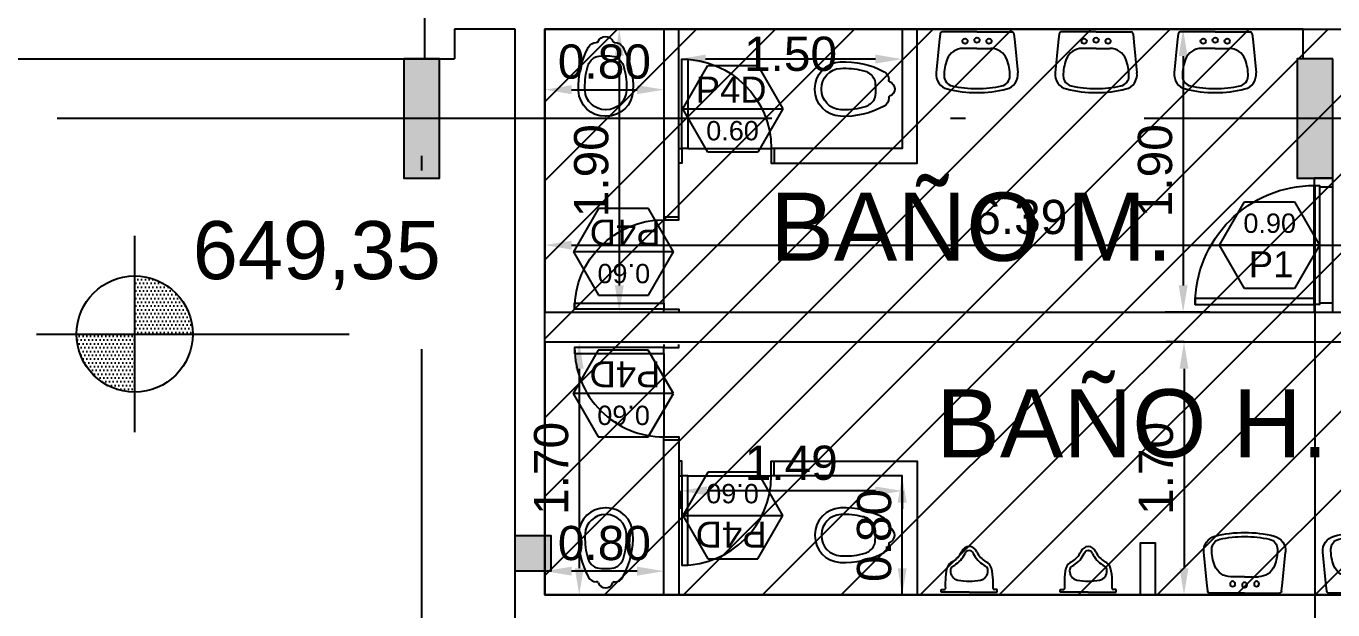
# Model space of a CAD drawing. Header units: metres. Extents: x 0 to 8715937, y -236336 to 216.
# Drawn here: x 161.99 to 170.77, y 103.03 to 106.95 of the extents above; entities that cross this region are included whole.
import ezdxf
from ezdxf.enums import TextEntityAlignment as Align

# ---------------------------------------------------------------- set-up
doc = ezdxf.new("R2010")
doc.units = ezdxf.units.M
doc.header["$MEASUREMENT"] = 0
doc.header["$PDMODE"] = 3
doc.linetypes.add('ACAD_ISO10W100', pattern=[18, 12, -3, 0, -3])
for name, color, linetype in [('0-BLOCK-ARQUITECTURA', 7, 'Continuous'), ('0-BLOCK-EQUIPAMIENTO', 7, 'Continuous'), ('0-BLOCK-ESTRUCTURA', 7, 'Continuous'), ('AUX', 251, 'Continuous'), ('CARP', 3, 'Continuous'), ('CARPINTERIA', 3, 'Continuous'), ('CARPINTERIA II', 7, 'Continuous'), ('CARPINTERIA III', 252, 'Continuous'), ('COLUMNAS', 210, 'Continuous'), ('COLUMNAS HATCH', 251, 'Continuous'), ('COTAS INTERIORES', 2, 'Continuous'), ('DURLOCK', 3, 'Continuous'), ('EJES', 251, 'ACAD_ISO10W100'), ('MURO', 4, 'Continuous'), ('SANIT', 57, 'Continuous'), ('TEXTO', 7, 'Continuous'), ('TXT CARP', 3, 'Continuous')]:
    doc.layers.add(name, color=color, linetype=linetype)
doc.styles.add('AR', font='arial.ttf')
doc.styles.add('ARIAL', font='arial.ttf')
doc.dimstyles.new('CotaLoc0', dxfattribs={"dimtxt": 0.23, "dimasz": 0.18, "dimexe": 0.12, "dimexo": 0.37, "dimgap": 0.07, "dimtad": 1, "dimzin": 0, "dimdsep": 46, "dimtxsty": 'AR', "dimcen": 0.9, "dimclrd": 251, "dimclre": 251, "dimadec": 0, "dimazin": 0, "dimtfac": 1, "dimtofl": 0, "dimtmove": 1, "dimatfit": 3, "dimfxl": 0.18, "dimtolj": 1, "dimtzin": 0, "dimarcsym": 1})

# ---------------------------------------------------------------- blocks, each defined once
blk = doc.blocks.new('NivP')
at = {"layer": 'AUX', "ltscale": 0.21}
h = blk.add_hatch(dxfattribs=at)
h.set_pattern_fill('DOTS', color=256, scale=0.016, style=0)
h.set_pattern_definition([(0, (-0.39, -0.39), (0.0127, 0.0254), [0, -0.0254])])
h.paths.add_polyline_path([(0, 0.39), (0, 0), (0.39, 0, 0.414214)])
h.paths.add_polyline_path([(-0.39, 0, 0.414214), (0, -0.39), (0, 0)])
at = {"layer": 'TEXTO', "ltscale": 0.21}
for points in [[(0, -0.66), (0, 0.66)], [(-0.66, 0), (1.44, 0)]]:
    blk.add_lwpolyline(points, dxfattribs=at)
blk.add_circle((0, 0), 0.39, dxfattribs=at)
blk = doc.blocks.new('Puerta Interior_88', base_point=(4856027.3, 87356.9))
at = {"layer": 'CARPINTERIA', "linetype": 'Continuous', "ltscale": 0.001}
for points in [[(4855637.3, 87231.9), (4855577.3, 87231.9), (4855577.3, 87356.9), (4855627.3, 87356.9), (4855627.3, 87321.9), (4855637.3, 87321.9), (4855637.3, 87231.9)], [(4856417.3, 87321.9), (4856427.3, 87321.9), (4856427.3, 87356.9), (4856477.3, 87356.9), (4856477.3, 87231.9), (4856417.3, 87231.9), (4856417.3, 87321.9), (4856427.3, 87321.9)]]:
    blk.add_lwpolyline(points, dxfattribs=at)
at = {"layer": 'CARPINTERIA II', "color": 7, "linetype": 'Continuous'}
blk.add_lwpolyline([(4856387.3, 88156.9), (4856427.3, 88156.9), (4856427.3, 87356.9), (4856387.3, 87356.9)], close=True, dxfattribs=at)
at = {"layer": 'CARPINTERIA III', "linetype": 'Continuous'}
blk.add_lwpolyline([(4856427.3, 88156.9, 0.414214), (4855627.3, 87356.9)], format="xyb", dxfattribs=at)
for points in [[(4856427.3, 87356.9), (4855627.3, 87356.9)], [(4855627.3, 87321.9), (4856427.3, 87321.9)], [(4856427.3, 87231.9), (4855627.3, 87231.9)]]:
    blk.add_lwpolyline(points, dxfattribs=at)
blk = doc.blocks.new('DESCARP')
at = {"layer": 'TXT CARP', "lineweight": -3, "ltscale": 0.5}
for p, q in [((0.168, 0.291), (0, 0)), ((0.504, 0.291), (0.168, 0.291)), ((0.672, 0), (0.504, 0.291)), ((0, 0), (0.168, -0.291)), ((0, 0), (0.672, 0)), ((0.504, -0.291), (0.672, 0)), ((0.168, -0.291), (0.504, -0.291))]:
    blk.add_line(p, q, dxfattribs=at)
blk = doc.blocks.new('CARPINTERIA')
at = {"layer": 'TXT CARP', "color": 3, "rotation": 180.0682455120744}
blk.add_blockref('DESCARP', (0.336, 0.0004), dxfattribs=at)
at = {"layer": 'TXT CARP', "style": 'AR'}
blk.add_attdef('DESIGNACION', text='', height=0.175, rotation=0.06833, dxfattribs=at).set_placement((0.0109, 0.1288), align=Align.MIDDLE)
at = {"layer": 'TXT CARP', "ltscale": 0.1, "style": 'AR'}
blk.add_attdef('ANCHO', text='', height=0.13, dxfattribs=at).set_placement((0.002, -0.1466), align=Align.MIDDLE)
blk = doc.blocks.new('P60')
at = {"layer": 'AUX'}
blk.add_line((0.1, 0.06), (0.1, 0.62), dxfattribs=at)
blk.add_arc((0.1, 0.02), 0.6, 360, 90, dxfattribs=at)
at = {"layer": 'CARPINTERIA', "color": 6}
for points in [[(0.1, 0.64), (0.1, 0.62), (0, 0.62), (0, 0.64)], [(0.1, 0), (0.1, 0.02), (0, 0.02), (0, 0)]]:
    blk.add_lwpolyline(points, dxfattribs=at)
at = {"layer": 'CARPINTERIA', "color": 7}
blk.add_lwpolyline([(0.1, 0.06), (0.1, 0.02), (0.7, 0.02), (0.7, 0.06)], close=True, dxfattribs=at)
blk = doc.blocks.new('INH')
at = {"layer": 'SANIT'}
for p, q in [((-0.0573, 0.04), (-0.0626, 0.04)), ((0.0573, 0.04), (0.0626, 0.04))]:
    blk.add_line(p, q, dxfattribs=at)
for centre, radius, start, end in [((-0.0031, 0.3564), 0.18, 90, 177.15126), ((0, 0.507), 0.0295, 84.01926, 95.98074), ((0.0031, 0.3564), 0.18, 2.84874, 90), ((-0.0031, 0.3564), 0.136, 90, 177.15126), ((0, 0.4618), 0.0307, 84.25246, 95.74754), ((0.0031, 0.3564), 0.136, 2.84874, 90), ((0.3711, 0.3378), 0.5547, 177.15126, 208.73055), ((0.3711, 0.3378), 0.5107, 177.15126, 193.67989), ((-0.3711, 0.3378), 0.5547, 331.26945, 2.84874), ((-0.3711, 0.3378), 0.5107, 346.32011, 2.84874), ((-0.0089, 0.2385), 0.1182, 190.48848, 227.14079), ((0.0089, 0.2385), 0.1182, 312.85921, 349.51152), ((-0.0365, 0.211), 0.0792, 228.29, 255.2679), ((-0.0057, 0.3785), 0.2493, 258.19241, 271.30225), ((0.0057, 0.3785), 0.2493, 268.69775, 281.80759), ((0.0365, 0.211), 0.0792, 284.7321, 311.71), ((-0.0626, 0.1), 0.06, 208.73055, 270), ((-0.0573, 0.032), 0.008, 20.81899, 90), ((0.0007, 0.0541), 0.0541, 200.81899, 269.22485), ((-0.0007, 0.0541), 0.0541, 270.77515, 339.18101), ((0.0573, 0.032), 0.008, 90, 159.18101), ((0.0626, 0.1), 0.06, 270, 331.26945)]:
    blk.add_arc(centre, radius, start, end, dxfattribs=at)
blk = doc.blocks.new('PLAV')
at = {"layer": 'SANIT'}
for p, q in [((-0.2545, 0.0691), (-0.2746, 0.2751)), ((0.2545, 0.0691), (0.2746, 0.2751)), ((0, 0.1104), (-0.093, 0.1104)), ((0, 0.1104), (0.093, 0.1104)), ((-0.248, 0.0122), (-0.2545, 0.0691)), ((0, 0), (-0.2343, 0)), ((0, 0), (0.2343, 0)), ((0.248, 0.0122), (0.2545, 0.0691))]:
    blk.add_line(p, q, dxfattribs=at)
for centre in [(-0.0805, 0.0621), (0, 0.0552), (0.0805, 0.0621)]:
    blk.add_circle(centre, 0.0173, dxfattribs=at)
for centre, radius, start, end in [((-0.1739, 0.2849), 0.1012, 104.71776, 185.55665), ((-0.1518, 0.295), 0.069, 102.61121, 179.60137), ((-0.0096, -0.3405), 0.7478, 89.26475, 104.71776), ((-0.0096, -0.3405), 0.7202, 89.26475, 102.61121), ((0.0096, -0.3405), 0.7478, 75.28224, 90.73525), ((0.0096, -0.3405), 0.7202, 77.38879, 90.73525), ((0.1518, 0.295), 0.069, 0.39863, 77.38879), ((0.1739, 0.2849), 0.1012, 354.44335, 75.28224), ((0.0808, 0.2933), 0.3016, 179.60137, 201.35739), ((-0.0808, 0.2933), 0.3016, 338.64261, 0.39863), ((-0.093, 0.2254), 0.115, 201.35739, 270), ((0.093, 0.2254), 0.115, 270, 338.64261), ((-0.2343, 0.0138), 0.0138, 186.57522, 270), ((0.2343, 0.0138), 0.0138, 270, 353.42478)]:
    blk.add_arc(centre, radius, start, end, dxfattribs=at)
blk = doc.blocks.new('MNG')
at = {"layer": 'SANIT'}
for p, q in [((-0.188, 0), (-0.188, 0.016)), ((-0.188, 0.016), (-0.168, 0.016)), ((0, 0), (-0.188, 0)), ((0, 0), (0.188, 0)), ((0.188, 0.016), (0.168, 0.016)), ((0.188, 0), (0.188, 0.016))]:
    blk.add_line(p, q, dxfattribs=at)
for centre, radius, start, end in [((-0.2023, 0.3459), 0.1696, 302.42194, 333.4809), ((-0.0015, 0.2522), 0.0524, 88.41211, 159.86472), ((-0.0015, 0.2522), 0.0264, 88.41211, 159.86472), ((0, 0.2987), 0.0202, 267.95603, 272.04397), ((0.0015, 0.2522), 0.0524, 20.13528, 91.58789), ((0.0015, 0.2522), 0.0264, 20.13528, 91.58789), ((0.2023, 0.3459), 0.1696, 206.5191, 237.57806), ((-0.0874, 0.1426), 0.0648, 111.75619, 164.40839), ((-0.0874, 0.1426), 0.0388, 118.9977, 164.40839), ((-0.141, 0.2581), 0.0887, 293.07935, 299.37429), ((-0.2023, 0.3459), 0.1956, 302.42194, 333.4809), ((-0.0154, 0.255), 0.0124, 149.99519, 163.35044), ((0.0154, 0.255), 0.0124, 16.64956, 30.00481), ((0.2023, 0.3459), 0.1956, 206.5191, 237.57806), ((0.0874, 0.1426), 0.0388, 68.24381, 68.24381), ((0.141, 0.2581), 0.0887, 240.62571, 246.92065), ((0.0874, 0.1426), 0.0388, 15.59161, 61.0023), ((0.0874, 0.1426), 0.0648, 15.59161, 68.24381), ((0.1604, 0.08), 0.3204, 165.53997, 180), ((-0.061, 0.1419), 0.0647, 170.11271, 245.03672), ((0.061, 0.1419), 0.0647, 294.96328, 9.88729), ((-0.1604, 0.08), 0.3204, 0, 14.46003), ((-0.168, 0.024), 0.008, 270, 1.25963), ((1.0815, 0.0515), 1.2419, 178.68384, 181.25963), ((-0.0605, 0.1489), 0.0714, 247.01145, 257.38188), ((0, 0.4956), 0.4232, 259.64483, 270), ((0, 0.4956), 0.4232, 270, 280.35517), ((0.0605, 0.1489), 0.0714, 282.61812, 292.98855), ((-1.0815, 0.0515), 1.2419, 358.74037, 1.31616), ((0.168, 0.024), 0.008, 178.74037, 270)]:
    blk.add_arc(centre, radius, start, end, dxfattribs=at)
blk = doc.blocks.new('DPM-ARQUITECTURA')
at = {"ltscale": 0.1}
h = blk.add_hatch(dxfattribs=at)
h.set_pattern_fill('ANSI31', color=0, scale=3)
h.set_pattern_definition([(45, (65.21237, -120.5702), (-0.26516504, 0.26516504), [])])
h.paths.add_polyline_path([(84.1478, 103.1293), (77.7551, 103.1293), (77.7551, 106.9293), (84.1478, 106.9293)])
at = {"layer": 'CARP', "color": 251}
blk.add_line((56.5078, 106.7301), (76.9478, 106.7301), dxfattribs=at)
at = {"layer": 'Defpoints', "ltscale": 0.1}
blk.add_lwpolyline([(84.1478, 103.1293), (77.7551, 103.1293), (77.7551, 106.9293), (84.1478, 106.9293)], close=True, dxfattribs=at)
at = {"layer": 'DURLOCK', "ltscale": 0.1}
for points in [[(78.5551, 106.9311), (78.5551, 105.6693), (78.6551, 105.6693), (78.6551, 106.9311)], [(80.1551, 106.9293), (80.1551, 106.1293), (79.2951, 106.1293), (79.2951, 106.0293), (80.2551, 106.0293), (80.2551, 106.9293)], [(78.5551, 103.1293), (78.5551, 104.1711), (78.6551, 104.1711), (78.6551, 103.1293)], [(80.1551, 103.1293), (80.1551, 103.9293), (79.2951, 103.9293), (79.2951, 104.0293), (80.2551, 104.0293), (80.2551, 103.1293)]]:
    blk.add_lwpolyline(points, dxfattribs=at)
at = {"layer": 'DURLOCK'}
blk.add_lwpolyline([(81.7551, 103.1293), (81.7551, 103.4793), (81.8551, 103.4793), (81.8551, 103.1293)], dxfattribs=at)
at = {"layer": 'MURO', "ltscale": 0.1}
for p, q in [((76.9478, 107.1293), (76.9478, 106.7301)), ((77.5551, 106.9293), (77.1478, 106.9293)), ((77.1478, 106.9293), (77.1478, 106.7301)), ((77.5551, 102.8568), (77.5551, 106.9293)), ((82.8478, 106.9293), (77.7551, 106.9293)), ((77.7551, 106.9293), (77.7551, 105.0293)), ((82.8478, 106.7293), (82.8478, 106.9293)), ((76.9478, 106.7301), (77.1478, 106.7301)), ((77.7551, 105.0293), (83.2478, 105.0293)), ((77.7551, 104.8293), (83.2478, 104.8293)), ((77.7551, 104.8293), (77.7551, 103.1293)), ((77.7551, 103.1293), (84.1478, 103.1293))]:
    blk.add_line(p, q, dxfattribs=at)
blk.add_blockref('NivP', (75.0001, 104.8821))
at = {"layer": 'AUX', "xscale": -1, "rotation": 270}
blk.add_blockref('P60', (78.6551, 106.0293), dxfattribs=at)
at = {"layer": 'AUX', "xscale": -1}
blk.add_blockref('P60', (78.6551, 105.0293), dxfattribs=at)
at = {"layer": 'AUX'}
for p, rotation in [((78.6551, 104.8111), 180), ((78.6551, 104.0293), 270)]:
    blk.add_blockref('P60', p, dxfattribs=dict(at, rotation=rotation))
at = {"layer": 'CARPINTERIA', "ltscale": 0.1}
ref = blk.add_blockref('CARPINTERIA', (79.0175, 106.395), dxfattribs=dict(at, xscale=-0.9999999999999999, rotation=0.0682455120746243))
ref.add_attrib('DESIGNACION', 'P4D', dxfattribs={"layer": 'TXT CARP', "height": 0.175, "rotation": 359.99991, "style": 'AR'}).set_placement((79.0064, 106.5238), align=Align.MIDDLE)
ref.add_attrib('ANCHO', '0.60', dxfattribs={"layer": 'TXT CARP', "ltscale": 0.1, "height": 0.13, "rotation": 0.06825, "style": 'AR'}).set_placement((79.0156, 106.2484), align=Align.MIDDLE)
at = {"layer": 'CARPINTERIA', "xscale": -0.001000000163913209, "yscale": 0.001000000163913209, "zscale": 0.001000000163913209, "rotation": 90}
blk.add_blockref('Puerta Interior_88', (82.9228, 105.4801), dxfattribs=at)
at = {"layer": 'CARPINTERIA', "ltscale": 0.1}
ref = blk.add_blockref('CARPINTERIA', (82.6218, 105.4801), dxfattribs=dict(at, xscale=-0.9999999999999989, rotation=180.0682455120746))
ref.add_attrib('DESIGNACION', 'P1', dxfattribs={"layer": 'TXT CARP', "height": 0.175, "rotation": 359.99991, "style": 'AR'}).set_placement((82.6329, 105.3514), align=Align.MIDDLE)
ref.add_attrib('ANCHO', '0.90', dxfattribs={"layer": 'TXT CARP', "ltscale": 0.1, "height": 0.13, "rotation": 0.06825, "style": 'AR'}).set_placement((82.6237, 105.6268), align=Align.MIDDLE)
ref = blk.add_blockref('CARPINTERIA', (78.2836, 105.4352), dxfattribs=dict(at, rotation=359.9317544879254))
ref.add_attrib('DESIGNACION', 'P4D', dxfattribs={"layer": 'TXT CARP', "height": 0.175, "rotation": 180.00009, "style": 'AR'}).set_placement((78.2947, 105.564), align=Align.MIDDLE)
ref.add_attrib('ANCHO', '0.60', dxfattribs={"layer": 'TXT CARP', "ltscale": 0.1, "height": 0.13, "rotation": 179.93175, "style": 'AR'}).set_placement((78.2855, 105.2886), align=Align.MIDDLE)
ref = blk.add_blockref('CARPINTERIA', (78.2821, 104.4828), dxfattribs=dict(at, rotation=359.9317544879254))
ref.add_attrib('DESIGNACION', 'P4D', dxfattribs={"layer": 'TXT CARP', "height": 0.175, "rotation": 180.00009, "style": 'AR'}).set_placement((78.2932, 104.6115), align=Align.MIDDLE)
ref.add_attrib('ANCHO', '0.60', dxfattribs={"layer": 'TXT CARP', "ltscale": 0.1, "height": 0.13, "rotation": 179.93175, "style": 'AR'}).set_placement((78.2839, 104.3361), align=Align.MIDDLE)
at = {"layer": 'CARPINTERIA', "ltscale": 0.1, "rotation": 179.9317544879254}
blk.add_blockref('CARPINTERIA', (79.0175, 103.6635), dxfattribs=at).add_auto_attribs({'DESIGNACION': 'P4D', 'ANCHO': '0.60'})
at = {"layer": 'SANIT'}
for name, p, rotation in [('PLAV', (80.6576, 106.9113), 180), ('PLAV', (81.4576, 106.9113), 180), ('PLAV', (82.2576, 106.9113), 180), ('INH', (78.1626, 103.1774), 359.7538891578996), ('INH', (80.1051, 103.5293), 89.75388915789968)]:
    blk.add_blockref(name, p, dxfattribs=dict(at, rotation=rotation))
at = {"layer": 'SANIT', "xscale": -1}
for p, rotation in [((78.1626, 106.8811), 180.2461108421004), ((80.1051, 106.5293), 90.24611084210031)]:
    blk.add_blockref('INH', p, dxfattribs=dict(at, rotation=rotation))
for p in [(82.4551, 103.1416), (83.2551, 103.1416)]:
    blk.add_blockref('PLAV', p, dxfattribs=at)
at = {"layer": 'SANIT'}
for p in [(80.6052, 103.1493), (81.4051, 103.1493)]:
    blk.add_blockref('MNG', p, dxfattribs=at)
at = {"ltscale": 0.49, "insert": (75.3901, 105.6408), "char_height": 0.39, "width": 2.834253, "attachment_point": 1, "style": 'AR'}
blk.add_mtext('649,35', dxfattribs=at)
at = {"layer": 'TEXTO', "style": 'ARIAL'}
for s, p in [('BAÑO M.', (79.2691, 105.374)), ('BAÑO H.', (80.384, 104.053))]:
    blk.add_text(s, height=0.45826, dxfattribs=at).set_placement(p)
blk = doc.blocks.new('COLUMNA 0.24 x 0.80')
at = {"layer": 'COLUMNAS HATCH', "ltscale": 0.1}
blk.add_hatch(color=256, dxfattribs=at).paths.add_polyline_path([(0, 0.8), (0.24, 0.8), (0.24, 0), (0, 0)])
at = {"layer": 'COLUMNAS', "ltscale": 0.1}
blk.add_lwpolyline([(0, 0.8), (0.24, 0.8), (0.24, 0), (0, 0)], close=True, dxfattribs=at)
blk = doc.blocks.new('COLUMNA 0.24 x 0.24')
at = {"layer": 'COLUMNAS HATCH', "ltscale": 0.1}
blk.add_hatch(color=256, dxfattribs=at).paths.add_polyline_path([(0, 0.24), (0.24, 0.24), (0.24, 0), (0, 0)])
at = {"layer": 'COLUMNAS', "ltscale": 0.1}
blk.add_lwpolyline([(0, 0.24), (0.24, 0.24), (0.24, 0), (0, 0)], close=True, dxfattribs=at)
blk = doc.blocks.new('DPM-ESTRUCTURA')
at = {"layer": 'EJES', "ltscale": 0.4}
for p, q in [((82.9278, 113.1801), (82.9278, 41.5801)), ((76.9278, 41.5801), (76.9278, 112.3301)), ((108.48, 106.3301), (16.48, 106.3301))]:
    blk.add_line(p, q, dxfattribs=at)
at = {"layer": 'COLUMNAS', "xscale": -1}
for p in [(77.0478, 105.9301), (83.0478, 105.9301)]:
    blk.add_blockref('COLUMNA 0.24 x 0.80', p, dxfattribs=at)
at = {"layer": 'COLUMNAS'}
blk.add_blockref('COLUMNA 0.24 x 0.24', (77.5551, 103.2893), dxfattribs=at)
blk = doc.blocks.new('*D184')
at = {"layer": 'COTAS INTERIORES', "color": 251, "lineweight": -2, "ltscale": 0.1, "transparency": 16777216}
for p, q in [((76.6201, 97.6315), (76.6201, 97.3315)), ((74.1201, 97.4515), (74.1201, 97.3315)), ((74.3001, 97.4515), (76.4401, 97.4515))]:
    blk.add_line(p, q, dxfattribs=at)
at = {"layer": 'COTAS INTERIORES', "color": 251, "ltscale": 0.1, "transparency": 16777216}
for points in [[(74.3001, 97.4815), (74.3001, 97.4215), (74.1201, 97.4515)], [(76.4401, 97.4815), (76.4401, 97.4215), (76.6201, 97.4515)]]:
    blk.add_solid(points, dxfattribs=at)
at = {"layer": 'Defpoints', "color": 0, "ltscale": 0.1, "transparency": 16777216}
for p in [(76.6201, 106.9301), (74.1201, 97.7811), (76.6201, 97.4515)]:
    blk.add_point(p, dxfattribs=at)
at = {"layer": 'COTAS INTERIORES', "color": 0, "ltscale": 0.1, "transparency": 16777216, "insert": (75.3701, 97.639), "char_height": 0.23, "attachment_point": 5, "style": 'AR'}
blk.add_mtext('\\A1;2.50', dxfattribs=at)
blk = doc.blocks.new('*D255')
at = {"layer": 'COTAS INTERIORES', "color": 251, "lineweight": -2, "ltscale": 0.1, "transparency": 16777216}
for p, q in [((169.9421, 106.9293), (169.6421, 106.9293)), ((169.7621, 106.7493), (169.7621, 105.2093)), ((169.9421, 105.0293), (169.6421, 105.0293))]:
    blk.add_line(p, q, dxfattribs=at)
at = {"layer": 'COTAS INTERIORES', "color": 251, "ltscale": 0.1, "transparency": 16777216}
for points in [[(169.7321, 106.7493), (169.7921, 106.7493), (169.7621, 106.9293)], [(169.7321, 105.2093), (169.7921, 105.2093), (169.7621, 105.0293)]]:
    blk.add_solid(points, dxfattribs=at)
at = {"layer": 'Defpoints', "color": 0, "ltscale": 0.1, "transparency": 16777216}
for p in [(170.5678, 106.9293), (169.7621, 105.0293), (170.5678, 105.0293)]:
    blk.add_point(p, dxfattribs=at)
at = {"layer": 'COTAS INTERIORES', "color": 0, "ltscale": 0.1, "transparency": 16777216, "insert": (169.5747, 105.9793), "char_height": 0.23, "attachment_point": 5, "rotation": 90, "style": 'AR'}
blk.add_mtext('\\A1;1.90', dxfattribs=at)
blk = doc.blocks.new('*D256')
at = {"layer": 'COTAS INTERIORES', "color": 251, "lineweight": -2, "ltscale": 0.1, "transparency": 16777216}
for p, q in [((165.4751, 105.3993), (165.4751, 105.5995)), ((171.8678, 105.3993), (171.8678, 105.5995)), ((165.6551, 105.4795), (171.6878, 105.4795))]:
    blk.add_line(p, q, dxfattribs=at)
at = {"layer": 'COTAS INTERIORES', "color": 251, "ltscale": 0.1, "transparency": 16777216}
for points in [[(165.6551, 105.5095), (165.6551, 105.4495), (165.4751, 105.4795)], [(171.6878, 105.5095), (171.6878, 105.4495), (171.8678, 105.4795)]]:
    blk.add_solid(points, dxfattribs=at)
at = {"layer": 'Defpoints', "color": 0, "ltscale": 0.1, "transparency": 16777216}
for p in [(171.8678, 105.4795), (165.4751, 105.0293), (171.8678, 105.0293)]:
    blk.add_point(p, dxfattribs=at)
at = {"layer": 'COTAS INTERIORES', "color": 0, "ltscale": 0.1, "transparency": 16777216, "insert": (168.6715, 105.6671), "char_height": 0.23, "attachment_point": 5, "style": 'AR'}
blk.add_mtext('\\A1;6.39', dxfattribs=at)
blk = doc.blocks.new('*D257')
at = {"layer": 'COTAS INTERIORES', "color": 251, "lineweight": -2, "ltscale": 0.1, "transparency": 16777216}
for p, q in [((169.768, 104.8293), (169.648, 104.8293)), ((169.768, 104.6493), (169.768, 103.3093)), ((169.768, 103.1293), (169.648, 103.1293))]:
    blk.add_line(p, q, dxfattribs=at)
at = {"layer": 'COTAS INTERIORES', "color": 251, "ltscale": 0.1, "transparency": 16777216}
for points in [[(169.738, 104.6493), (169.798, 104.6493), (169.768, 104.8293)], [(169.738, 103.3093), (169.798, 103.3093), (169.768, 103.1293)]]:
    blk.add_solid(points, dxfattribs=at)
at = {"layer": 'Defpoints', "color": 0, "ltscale": 0.1, "transparency": 16777216}
for p in [(169.768, 104.8293), (169.768, 103.1293), (169.768, 103.1293)]:
    blk.add_point(p, dxfattribs=at)
at = {"layer": 'COTAS INTERIORES', "color": 0, "ltscale": 0.1, "transparency": 16777216, "insert": (169.5805, 103.9793), "char_height": 0.23, "attachment_point": 5, "rotation": 90, "style": 'AR'}
blk.add_mtext('\\A1;1.70', dxfattribs=at)
blk = doc.blocks.new('*D258')
at = {"layer": 'COTAS INTERIORES', "color": 251, "lineweight": -2, "ltscale": 0.1, "transparency": 16777216}
for p, q in [((166.3751, 106.7293), (166.3751, 106.8493)), ((167.6951, 106.7293), (166.5551, 106.7293)), ((167.8751, 106.7293), (167.8751, 106.6093))]:
    blk.add_line(p, q, dxfattribs=at)
at = {"layer": 'COTAS INTERIORES', "color": 251, "ltscale": 0.1, "transparency": 16777216}
for points in [[(166.5551, 106.7593), (166.5551, 106.6993), (166.3751, 106.7293)], [(167.6951, 106.7593), (167.6951, 106.6993), (167.8751, 106.7293)]]:
    blk.add_solid(points, dxfattribs=at)
at = {"layer": 'Defpoints', "color": 0, "ltscale": 0.1, "transparency": 16777216}
for p in [(167.8751, 106.9293), (166.3751, 106.7293), (166.3751, 106.7293)]:
    blk.add_point(p, dxfattribs=at)
at = {"layer": 'COTAS INTERIORES', "color": 0, "ltscale": 0.1, "transparency": 16777216, "insert": (167.1251, 106.7633), "char_height": 0.23, "attachment_point": 5, "style": 'AR'}
blk.add_mtext('\\A1;1.50', dxfattribs=at)
blk = doc.blocks.new('*D259')
at = {"layer": 'COTAS INTERIORES', "color": 251, "lineweight": -2, "ltscale": 0.1, "transparency": 16777216}
for p, q in [((165.8451, 106.9293), (166.0951, 106.9293)), ((165.9751, 106.7493), (165.9751, 105.2093)), ((165.8451, 105.0293), (166.0951, 105.0293))]:
    blk.add_line(p, q, dxfattribs=at)
at = {"layer": 'COTAS INTERIORES', "color": 251, "ltscale": 0.1, "transparency": 16777216}
for points in [[(165.9451, 106.7493), (166.0051, 106.7493), (165.9751, 106.9293)], [(165.9451, 105.2093), (166.0051, 105.2093), (165.9751, 105.0293)]]:
    blk.add_solid(points, dxfattribs=at)
at = {"layer": 'Defpoints', "color": 0, "ltscale": 0.1, "transparency": 16777216}
for p in [(165.4751, 106.9293), (165.4751, 105.0293), (165.9751, 105.0293)]:
    blk.add_point(p, dxfattribs=at)
at = {"layer": 'COTAS INTERIORES', "color": 0, "ltscale": 0.1, "transparency": 16777216, "insert": (165.7877, 105.9793), "char_height": 0.23, "attachment_point": 5, "rotation": 90, "style": 'AR'}
blk.add_mtext('\\A1;1.90', dxfattribs=at)
blk = doc.blocks.new('*D260')
at = {"layer": 'COTAS INTERIORES', "color": 251, "lineweight": -2, "ltscale": 0.1, "transparency": 16777216}
for p, q in [((165.4751, 106.5593), (165.4751, 106.4037)), ((166.2751, 106.5593), (166.2751, 106.4037)), ((165.6551, 106.5237), (166.0951, 106.5237))]:
    blk.add_line(p, q, dxfattribs=at)
at = {"layer": 'COTAS INTERIORES', "color": 251, "ltscale": 0.1, "transparency": 16777216}
for points in [[(165.6551, 106.5537), (165.6551, 106.4937), (165.4751, 106.5237)], [(166.0951, 106.5537), (166.0951, 106.4937), (166.2751, 106.5237)]]:
    blk.add_solid(points, dxfattribs=at)
at = {"layer": 'Defpoints', "color": 0, "ltscale": 0.1, "transparency": 16777216}
for p in [(165.4751, 106.9293), (166.2751, 106.9293), (166.2751, 106.5237)]:
    blk.add_point(p, dxfattribs=at)
at = {"layer": 'COTAS INTERIORES', "color": 0, "ltscale": 0.1, "transparency": 16777216, "insert": (165.8751, 106.7111), "char_height": 0.23, "attachment_point": 5, "style": 'AR'}
blk.add_mtext('\\A1;0.80', dxfattribs=at)
blk = doc.blocks.new('*D261')
at = {"layer": 'COTAS INTERIORES', "color": 251, "lineweight": -2, "ltscale": 0.1, "transparency": 16777216}
for p, q in [((167.8751, 103.9293), (167.7551, 103.9293)), ((167.8751, 103.3093), (167.8751, 103.7493)), ((167.8751, 103.1293), (167.7551, 103.1293))]:
    blk.add_line(p, q, dxfattribs=at)
at = {"layer": 'COTAS INTERIORES', "color": 251, "ltscale": 0.1, "transparency": 16777216}
for points in [[(167.8451, 103.7493), (167.9051, 103.7493), (167.8751, 103.9293)], [(167.8451, 103.3093), (167.9051, 103.3093), (167.8751, 103.1293)]]:
    blk.add_solid(points, dxfattribs=at)
at = {"layer": 'Defpoints', "color": 0, "ltscale": 0.1, "transparency": 16777216}
for p in [(167.8751, 103.9293), (167.8751, 103.9293), (167.8751, 103.1293)]:
    blk.add_point(p, dxfattribs=at)
at = {"layer": 'COTAS INTERIORES', "color": 0, "ltscale": 0.1, "transparency": 16777216, "insert": (167.6877, 103.5293), "char_height": 0.23, "attachment_point": 5, "rotation": 90, "style": 'AR'}
blk.add_mtext('\\A1;0.80', dxfattribs=at)
blk = doc.blocks.new('*D262')
at = {"layer": 'COTAS INTERIORES', "color": 251, "lineweight": -2, "ltscale": 0.1, "transparency": 16777216}
for p, q in [((165.4751, 103.2893), (165.4751, 103.4093)), ((166.2751, 103.2893), (166.2751, 103.4093)), ((166.0951, 103.2893), (165.6551, 103.2893))]:
    blk.add_line(p, q, dxfattribs=at)
at = {"layer": 'COTAS INTERIORES', "color": 251, "ltscale": 0.1, "transparency": 16777216}
for points in [[(165.6551, 103.3193), (165.6551, 103.2593), (165.4751, 103.2893)], [(166.0951, 103.3193), (166.0951, 103.2593), (166.2751, 103.2893)]]:
    blk.add_solid(points, dxfattribs=at)
at = {"layer": 'Defpoints', "color": 0, "ltscale": 0.1, "transparency": 16777216}
for p in [(165.4751, 103.2893), (165.4751, 103.1293), (166.2751, 103.1293)]:
    blk.add_point(p, dxfattribs=at)
at = {"layer": 'COTAS INTERIORES', "color": 0, "ltscale": 0.1, "transparency": 16777216, "insert": (165.8751, 103.4767), "char_height": 0.23, "attachment_point": 5, "style": 'AR'}
blk.add_mtext('\\A1;0.80', dxfattribs=at)
blk = doc.blocks.new('*D263')
at = {"layer": 'COTAS INTERIORES', "color": 251, "lineweight": -2, "ltscale": 0.1, "transparency": 16777216}
for p, q in [((165.7059, 104.8293), (165.8259, 104.8293)), ((165.7059, 104.6493), (165.7059, 103.3093)), ((165.7059, 103.1293), (165.8259, 103.1293))]:
    blk.add_line(p, q, dxfattribs=at)
at = {"layer": 'COTAS INTERIORES', "color": 251, "ltscale": 0.1, "transparency": 16777216}
for points in [[(165.6759, 104.6493), (165.7359, 104.6493), (165.7059, 104.8293)], [(165.6759, 103.3093), (165.7359, 103.3093), (165.7059, 103.1293)]]:
    blk.add_solid(points, dxfattribs=at)
at = {"layer": 'Defpoints', "color": 0, "ltscale": 0.1, "transparency": 16777216}
for p in [(165.4751, 104.8293), (165.4751, 103.1293), (165.7059, 103.1293)]:
    blk.add_point(p, dxfattribs=at)
at = {"layer": 'COTAS INTERIORES', "color": 0, "ltscale": 0.1, "transparency": 16777216, "insert": (165.5185, 103.9793), "char_height": 0.23, "attachment_point": 5, "rotation": 90, "style": 'AR'}
blk.add_mtext('\\A1;1.70', dxfattribs=at)
blk = doc.blocks.new('*D264')
at = {"layer": 'COTAS INTERIORES', "color": 251, "lineweight": -2, "ltscale": 0.1, "transparency": 16777216}
for p, q in [((166.3851, 103.8285), (166.3851, 103.7085)), ((167.6951, 103.8285), (166.5651, 103.8285)), ((167.8751, 103.8285), (167.8751, 103.7085))]:
    blk.add_line(p, q, dxfattribs=at)
at = {"layer": 'COTAS INTERIORES', "color": 251, "ltscale": 0.1, "transparency": 16777216}
for points in [[(166.5651, 103.8585), (166.5651, 103.7985), (166.3851, 103.8285)], [(167.6951, 103.8585), (167.6951, 103.7985), (167.8751, 103.8285)]]:
    blk.add_solid(points, dxfattribs=at)
at = {"layer": 'Defpoints', "color": 0, "ltscale": 0.1, "transparency": 16777216}
for p in [(166.3851, 103.9293), (167.8751, 103.9293), (166.3851, 103.8285)]:
    blk.add_point(p, dxfattribs=at)
at = {"layer": 'COTAS INTERIORES', "color": 0, "ltscale": 0.1, "transparency": 16777216, "insert": (167.1301, 104.0159), "char_height": 0.23, "attachment_point": 5, "style": 'AR'}
blk.add_mtext('\\A1;1.49', dxfattribs=at)
blk = doc.blocks.new('DPM-EQUIPAMIENTO')
at = {"layer": 'COTAS INTERIORES', "ltscale": 0.1}
dim = blk.add_linear_dim(base=(76.6201, 97.4515), p1=(74.1201, 97.7811), p2=(76.6201, 106.9301), dimstyle='CotaLoc0', override={"dimfxlon": 1}, dxfattribs=at)
dim.commit()
dim.dimension.update_dxf_attribs({"geometry": '*D184', "text_midpoint": (75.3701, 97.639)})

msp = doc.modelspace()

# ---------------------------------------------------------------- block references
at = {"layer": '0-BLOCK-ARQUITECTURA'}
msp.add_blockref('DPM-ARQUITECTURA', (87.72, 0), dxfattribs=at)
at = {"layer": '0-BLOCK-EQUIPAMIENTO'}
msp.add_blockref('DPM-EQUIPAMIENTO', (87.72, 0), dxfattribs=at)
at = {"layer": '0-BLOCK-ESTRUCTURA', "ltscale": 0.1}
msp.add_blockref('DPM-ESTRUCTURA', (87.72, 0), dxfattribs=at)

# ---------------------------------------------------------------- dimensions: what is measured, and where the dimension line sits
at = {"layer": 'COTAS INTERIORES', "ltscale": 0.1}
for base, p1, p2, picture, middle in [((165.9751, 105.0293), (165.4751, 106.9293), (165.4751, 105.0293), '*D259', (165.7877, 105.9793)), ((169.7621, 105.0293), (170.5678, 106.9293), (170.5678, 105.0293), '*D255', (169.5747, 105.9793)), ((165.7059, 103.1293), (165.4751, 104.8293), (165.4751, 103.1293), '*D263', (165.5185, 103.9793)), ((169.768, 103.1293), (169.768, 104.8293), (169.768, 103.1293), '*D257', (169.5805, 103.9793)), ((167.8751, 103.9293), (167.8751, 103.1293), (167.8751, 103.9293), '*D261', (167.6877, 103.5293))]:
    dim = msp.add_linear_dim(base=base, p1=p1, p2=p2, angle=90, dimstyle='CotaLoc0', override={"dimfxlon": 1}, dxfattribs=at)
    dim.commit()
    dim.dimension.update_dxf_attribs({"geometry": picture, "text_midpoint": middle})
for base, p1, p2, picture, middle in [((166.2751, 106.5237), (165.4751, 106.9293), (166.2751, 106.9293), '*D260', (165.8751, 106.7111)), ((171.8678, 105.4795), (165.4751, 105.0293), (171.8678, 105.0293), '*D256', (168.6715, 105.6671)), ((166.3851, 103.8285), (167.8751, 103.9293), (166.3851, 103.9293), '*D264', (167.1301, 104.0159)), ((165.4751, 103.2893), (166.2751, 103.1293), (165.4751, 103.1293), '*D262', (165.8751, 103.4767))]:
    dim = msp.add_linear_dim(base=base, p1=p1, p2=p2, dimstyle='CotaLoc0', override={"dimfxlon": 1}, dxfattribs=at)
    dim.commit()
    dim.dimension.update_dxf_attribs({"geometry": picture, "text_midpoint": middle})
dim = msp.add_linear_dim(base=(166.3751, 106.7293), p1=(167.8751, 106.9293), p2=(166.3751, 106.7293), dimstyle='CotaLoc0', override={"dimfxlon": 1}, dxfattribs=at)
dim.commit()
dim.dimension.update_dxf_attribs({"geometry": '*D258', "text_midpoint": (167.1251, 106.5759), "dimtype": 160})

doc.saveas('drawing.dxf')
